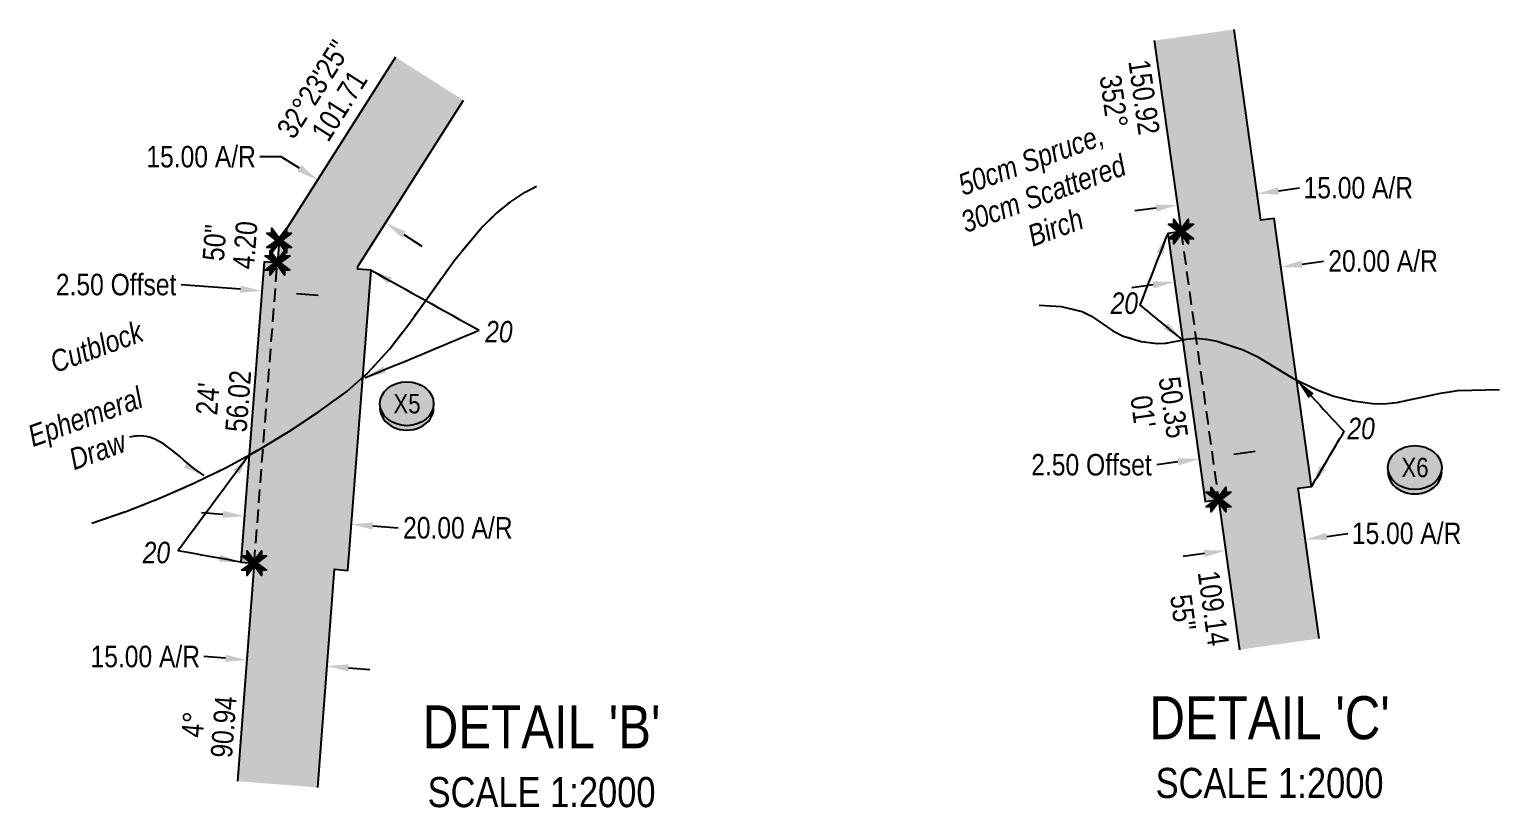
# Model space of a CAD drawing. Extents: x 383520 to 399637, y 6055811 to 6063584.
# Drawn here: x 387882 to 388566, y 6057991 to 6058352 of the extents above; entities that cross this region are included whole.
import ezdxf
from ezdxf.enums import TextEntityAlignment as Align

# ---------------------------------------------------------------- set-up
doc = ezdxf.new("R2010")
doc.units = 0
doc.header["$LTSCALE"] = 5
doc.header["$PDSIZE"] = 0.5
doc.linetypes.add('foc-TOPO-ephemeral', pattern=[6.25, 3.125, -0.625, 0.625, -0.625, 0.625, -0.625])
doc.linetypes.add('foc-TRAV', pattern=[1.875, 1.25, -0.625])
doc.layers.get('Defpoints').update_dxf_attribs({"color": 9})
for name, color, linetype in [('DETAIL-T', 7, 'Continuous'), ('L-BD1', 253, 'Continuous'), ('L-MON', 1, 'Continuous'), ('P-CROSSINGS', 250, 'Continuous'), ('P-PROPOSED', 10, 'Continuous'), ('P-PROPOSED-H', 21, 'Continuous'), ('P-TRAV', 4, 'foc-TRAV'), ('P-TXT', 4, 'Continuous'), ('T-BUSH-T', 110, 'Continuous'), ('T-DRAW', 143, 'foc-TOPO-ephemeral'), ('T-WATER-T', 170, 'Continuous')]:
    doc.layers.add(name, color=color, linetype=linetype)
doc.layers.add('T-TEXT', color=48, linetype='Continuous', lineweight=18)
doc.layers.add('T-TIE-T', color=201, linetype='Continuous', lineweight=18)
doc.styles.add('80CG', font='ARIALN.TTF', dxfattribs={"height": 10})
doc.styles.add('80L', font='ARIALN.TTF', dxfattribs={"height": 10})
doc.styles.add('Crossing', font='ARIALN.TTF', dxfattribs={"height": 10})
doc.styles.add('foc-LtypeFont', font='ARIALN.TTF', dxfattribs={"height": 7.35})
doc.linetypes.add('foc-TOPO-flowdirection-NOLINE', pattern='A,0,[">",foc-LtypeFont,S=0.3,R=0,X=0,Y=-0.945],-20,[">",foc-LtypeFont,S=0.3,R=0,X=0,Y=-0.945],0', length=20)
doc.dimstyles.new('Compass 5 000', dxfattribs={"dimscale": 5, "dimtxt": 9, "dimasz": 2, "dimexe": 0.2, "dimexo": 0.0625, "dimgap": 0.5, "dimtad": 0, "dimtih": 1, "dimtoh": 1, "dimzin": 0, "dimdsep": 46, "dimtxsty": '80CG', "dimcen": 0.1, "dimse1": 1, "dimse2": 1, "dimclrd": 256, "dimclrt": 256, "dimaunit": 1, "dimadec": 4, "dimazin": 0, "dimtfac": 0.06, "dimtofl": 0, "dimtmove": 0, "dimatfit": 1, "dimfxl": 0.2, "dimtolj": 1, "dimtzin": 0, "dimlwd": -1, "dimarcsym": 0})

# ---------------------------------------------------------------- blocks, each defined once
blk = doc.blocks.new('xing2')
h = blk.add_hatch(color=50)
h.dxf.hatch_style = 1
edge = h.paths.add_edge_path()
edge.add_ellipse((0, 0), major_axis=(-12.5, 0), ratio=0.816297, start_angle=0, end_angle=360)
h = blk.add_hatch(color=250)
h.dxf.hatch_style = 1
edge = h.paths.add_edge_path()
edge.add_ellipse((0, -2.05), major_axis=(-12.5, 0), ratio=0.816297, start_angle=0, end_angle=180)
edge.add_line((12.5, -2.05), (12.5, 0))
edge.add_ellipse((0, 0), major_axis=(-12.5, 0), ratio=0.816297, start_angle=0, end_angle=180, ccw=False)
edge.add_line((-12.5, 0), (-12.5, -2.05))
at = {"color": 250}
blk.add_ellipse((0, 0), major_axis=(-12.5, 0), ratio=0.816297, dxfattribs=at)
blk.add_ellipse((0, -2.05), major_axis=(-12.5, 0), ratio=0.816297, start_param=0, end_param=3.141593, dxfattribs=at)
at = {"color": 250, "style": 'Crossing'}
blk.add_attdef('CROSSING', text='', height=9, dxfattribs=at).set_placement((0.09, 0.02), align=Align.MIDDLE_CENTER)
at = {"color": 250, "style": 'Crossing', "flags": 1}
for tag, p in [('OWNER', (0.09, -12.49)), ('DESCRIPTION', (0.09, -25.77)), ('LOCATION', (0.09, -39.3)), ('DWG_REF', (0.09, -52.84))]:
    blk.add_attdef(tag, text='', height=9, dxfattribs=at).set_placement(p, align=Align.MIDDLE_CENTER)
blk = doc.blocks.new('TEMP')
h = blk.add_hatch(color=255)
h.dxf.hatch_style = 1
h.paths.add_polyline_path([(0, 0.25), (-0.67, 1.15), (-0.67, 0.67), (-1.15, 0.67), (-0.25, 0), (-1.15, -0.67), (-0.67, -0.67), (-0.67, -1.15), (0, -0.25), (0.67, -1.15), (0.67, -0.67), (1.15, -0.67), (0.25, 0), (1.15, 0.67), (0.67, 0.67), (0.67, 1.15)])
h.paths.add_polyline_path([(0.57, 0.85), (0.57, 0.57), (0.85, 0.57), (0.08, 0), (0.85, -0.57), (0.57, -0.57), (0.57, -0.85), (0, -0.08), (-0.57, -0.85), (-0.57, -0.57), (-0.85, -0.57), (-0.08, 0), (-0.85, 0.57), (-0.57, 0.57), (-0.57, 0.85), (0, 0.08)], flags=16)
h = blk.add_hatch(color=1)
h.dxf.hatch_style = 1
h.paths.add_polyline_path([(0, 0.08), (-0.57, 0.85), (-0.57, 0.57), (-0.85, 0.57), (-0.08, 0), (-0.85, -0.57), (-0.57, -0.57), (-0.57, -0.85), (0, -0.08), (0.57, -0.85), (0.57, -0.57), (0.85, -0.57), (0.08, 0), (0.85, 0.57), (0.57, 0.57), (0.57, 0.85)])
at = {"color": 1}
for p, q in [((-0.08, 0), (0.08, 0)), ((0, 0.08), (0, -0.08))]:
    blk.add_line(p, q, dxfattribs=at)
at = {"color": 255, "flags": 128}
blk.add_lwpolyline([(-0.25, 0), (-1.15, 0.67), (-0.67, 0.67), (-0.67, 1.15), (0, 0.25), (0.67, 1.15), (0.67, 0.67), (1.15, 0.67), (0.25, 0), (1.15, -0.67), (0.67, -0.67), (0.67, -1.15), (0, -0.25), (-0.67, -1.15), (-0.67, -0.67), (-1.15, -0.67)], close=True, dxfattribs=at)
at = {"color": 1, "flags": 128}
blk.add_lwpolyline([(-0.08, 0), (-0.85, 0.57), (-0.57, 0.57), (-0.57, 0.85), (0, 0.08), (0.57, 0.85), (0.57, 0.57), (0.85, 0.57), (0.08, 0), (0.85, -0.57), (0.57, -0.57), (0.57, -0.85), (0, -0.08), (-0.57, -0.85), (-0.57, -0.57), (-0.85, -0.57)], close=True, dxfattribs=at)
blk = doc.blocks.new('*D62')
at = {"layer": 'Defpoints', "color": 0, "transparency": 16777216}
for p in [(387982.95, 6058063.26), (388020.33, 6058060.37), (387982.65, 6058059.32)]:
    blk.add_point(p, dxfattribs=at)
at = {"layer": 'P-TXT', "transparency": 16777216}
for p, q in [((387972.68, 6058060.09), (387962.71, 6058060.86)), ((388029.99, 6058055.66), (388039.96, 6058054.89))]:
    blk.add_line(p, q, dxfattribs=at)
for points in [[(387972.81, 6058061.75), (387972.55, 6058058.43), (387982.65, 6058059.32)], [(388030.12, 6058057.33), (388029.86, 6058054), (388020.02, 6058056.43)]]:
    blk.add_solid(points, dxfattribs=at)
at = {"layer": 'P-TXT', "transparency": 16777216, "insert": (387935.43, 6058060.86), "char_height": 10, "attachment_point": 5, "style": '80CG'}
blk.add_mtext('\\A1;15.00 A/R', dxfattribs=at)
blk = doc.blocks.new('*D63')
at = {"layer": 'Defpoints', "color": 0, "transparency": 16777216}
for p in [(387982.08, 6058133.14), (388031.91, 6058129.3), (388031.38, 6058122.38)]:
    blk.add_point(p, dxfattribs=at)
at = {"layer": 'P-TXT', "transparency": 16777216}
for p, q in [((387971.58, 6058127), (387961.61, 6058127.77)), ((388041.35, 6058121.61), (388053.12, 6058120.7))]:
    blk.add_line(p, q, dxfattribs=at)
for points in [[(387971.7, 6058128.66), (387971.45, 6058125.34), (387981.55, 6058126.23)], [(388041.48, 6058123.27), (388041.22, 6058119.95), (388031.38, 6058122.38)]]:
    blk.add_solid(points, dxfattribs=at)
at = {"layer": 'P-TXT', "transparency": 16777216, "insert": (388080.86, 6058120.7), "char_height": 10, "attachment_point": 5, "style": '80CG'}
blk.add_mtext('\\A1;20.00 A/R', dxfattribs=at)
blk = doc.blocks.new('*D64')
at = {"layer": 'Defpoints', "color": 0, "transparency": 16777216}
for p in [(388014.85, 6058281.41), (388015.58, 6058282.55), (388046.51, 6058261.33)]:
    blk.add_point(p, dxfattribs=at)
at = {"layer": 'P-TXT', "transparency": 16777216}
for p, q in [((387998.69, 6058293.26), (387988.69, 6058293.26)), ((388007.13, 6058287.9), (387998.69, 6058293.26)), ((388055.67, 6058257.11), (388064.12, 6058251.75))]:
    blk.add_line(p, q, dxfattribs=at)
for points in [[(388008.03, 6058289.31), (388006.24, 6058286.5), (388015.58, 6058282.55)], [(388056.57, 6058258.52), (388054.78, 6058255.7), (388047.23, 6058262.47)]]:
    blk.add_solid(points, dxfattribs=at)
at = {"layer": 'P-TXT', "transparency": 16777216, "insert": (387961.41, 6058293.26), "char_height": 10, "attachment_point": 5, "style": '80CG'}
blk.add_mtext('\\A1;15.00 A/R', dxfattribs=at)
blk = doc.blocks.new('*D65')
at = {"layer": 'Defpoints', "color": 0, "transparency": 16777216}
for p in [(387989.63, 6058230.9), (387980.79, 6058116.37), (387987.01, 6058115.88)]:
    blk.add_point(p, dxfattribs=at)
at = {"layer": 'P-TXT', "transparency": 16777216}
for p, q in [((387979.66, 6058231.67), (387952.18, 6058233.79)), ((388005.83, 6058229.65), (388015.8, 6058228.88))]:
    blk.add_line(p, q, dxfattribs=at)
for points in [[(387979.79, 6058233.33), (387979.53, 6058230.01), (387989.63, 6058230.9)], [(388005.96, 6058231.31), (388005.7, 6058227.99), (387995.86, 6058230.42)]]:
    blk.add_solid(points, dxfattribs=at)
at = {"layer": 'P-TXT', "transparency": 16777216, "insert": (387921.85, 6058233.79), "char_height": 10, "attachment_point": 5, "style": '80CG'}
blk.add_mtext('\\A1;2.50 Offset', dxfattribs=at)
blk = doc.blocks.new('*D68')
at = {"layer": 'Defpoints', "color": 0, "transparency": 16777216}
for p in [(388463.81, 6058242), (388494.32, 6058024.03), (388444.82, 6058017.1)]:
    blk.add_point(p, dxfattribs=at)
at = {"layer": 'P-TXT', "transparency": 16777216}
for p, q in [((388473.71, 6058243.38), (388483.62, 6058244.77)), ((388404.41, 6058233.68), (388394.5, 6058232.3))]:
    blk.add_line(p, q, dxfattribs=at)
for points in [[(388473.48, 6058245.04), (388473.94, 6058241.73), (388463.81, 6058242)], [(388404.18, 6058235.34), (388404.64, 6058232.03), (388414.31, 6058235.07)]]:
    blk.add_solid(points, dxfattribs=at)
at = {"layer": 'P-TXT', "transparency": 16777216, "insert": (388511.35, 6058244.77), "char_height": 10, "attachment_point": 5, "style": '80CG'}
blk.add_mtext('\\A1;20.00 A/R', dxfattribs=at)
blk = doc.blocks.new('*D69')
at = {"layer": 'Defpoints', "color": 0, "transparency": 16777216}
for p in [(388413.43, 6058286.43), (388450.55, 6058291.63), (388452.74, 6058276.03)]:
    blk.add_point(p, dxfattribs=at)
at = {"layer": 'P-TXT', "transparency": 16777216}
for p, q in [((388462.64, 6058277.41), (388472.54, 6058278.8)), ((388405.71, 6058269.44), (388395.81, 6058268.06))]:
    blk.add_line(p, q, dxfattribs=at)
for points in [[(388462.41, 6058279.06), (388462.87, 6058275.76), (388452.74, 6058276.03)], [(388405.48, 6058271.1), (388405.94, 6058267.79), (388415.61, 6058270.83)]]:
    blk.add_solid(points, dxfattribs=at)
at = {"layer": 'P-TXT', "transparency": 16777216, "insert": (388499.83, 6058278.8), "char_height": 10, "attachment_point": 5, "style": '80CG'}
blk.add_mtext('\\A1;15.00 A/R', dxfattribs=at)
blk = doc.blocks.new('*D70')
at = {"layer": 'Defpoints', "color": 0, "transparency": 16777216}
for p in [(388474.79, 6058118.46), (388475.22, 6058115.36), (388437.67, 6058113.27)]:
    blk.add_point(p, dxfattribs=at)
at = {"layer": 'P-TXT', "transparency": 16777216}
for p, q in [((388485.13, 6058116.75), (388495.03, 6058118.14)), ((388428.2, 6058108.78), (388418.29, 6058107.4))]:
    blk.add_line(p, q, dxfattribs=at)
for points in [[(388484.9, 6058118.4), (388485.36, 6058115.1), (388475.22, 6058115.36)], [(388427.97, 6058110.43), (388428.43, 6058107.13), (388438.1, 6058110.17)]]:
    blk.add_solid(points, dxfattribs=at)
at = {"layer": 'P-TXT', "transparency": 16777216, "insert": (388522.31, 6058118.14), "char_height": 10, "attachment_point": 5, "style": '80CG'}
blk.add_mtext('\\A1;15.00 A/R', dxfattribs=at)
blk = doc.blocks.new('*D71')
at = {"layer": 'Defpoints', "color": 0, "transparency": 16777216}
for p in [(388425.83, 6058152.8), (388425.85, 6058152.59), (388432.04, 6058153.46)]:
    blk.add_point(p, dxfattribs=at)
at = {"layer": 'P-TXT', "transparency": 16777216}
for p, q in [((388441.92, 6058155.05), (388451.82, 6058156.43)), ((388415.92, 6058151.41), (388406.02, 6058150.02))]:
    blk.add_line(p, q, dxfattribs=at)
for points in [[(388441.69, 6058156.7), (388442.15, 6058153.4), (388432.01, 6058153.66)], [(388415.69, 6058153.06), (388416.15, 6058149.76), (388425.83, 6058152.8)]]:
    blk.add_solid(points, dxfattribs=at)
at = {"layer": 'P-TXT', "transparency": 16777216, "insert": (388375.69, 6058150.02), "char_height": 10, "attachment_point": 5, "style": '80CG'}
blk.add_mtext('\\A1;2.50 Offset', dxfattribs=at)

msp = doc.modelspace()

# ---------------------------------------------------------------- hatches: boundary and pattern name
at = {"layer": 'P-PROPOSED-H'}
h = msp.add_hatch(color=256, dxfattribs=at)
h.dxf.hatch_style = 1
h.paths.add_polyline_path([(388481.675, 6058069.28), (388471.9, 6058139.122), (388478.087, 6058139.988), (388460.647, 6058264.587), (388454.46, 6058263.721), (388442.037, 6058352.477), (388404.914, 6058347.281), (388417.336, 6058258.525), (388411.149, 6058257.659), (388428.589, 6058133.06), (388434.776, 6058133.926), (388444.551, 6058064.084)])
h = msp.add_hatch(color=256, dxfattribs=at)
h.dxf.hatch_style = 1
h.paths.add_polyline_path([(387978.295, 6058002.931), (388015.669, 6058000.045), (388023.497, 6058101.448), (388029.726, 6058100.967), (388040.501, 6058240.541), (388034.272, 6058241.022), (388034.362, 6058242.183), (388083.452, 6058319.564), (388051.798, 6058339.644), (387997.706, 6058254.378), (387996.898, 6058243.907), (387990.669, 6058244.388), (387979.894, 6058104.814), (387986.123, 6058104.333)])

# ---------------------------------------------------------------- linework, layer by layer
at = {"layer": 'P-PROPOSED', "flags": 128}
for points in [[(388481.675, 6058069.28), (388471.9, 6058139.122), (388478.087, 6058139.988), (388460.647, 6058264.587), (388454.46, 6058263.721), (388442.037, 6058352.477)], [(388404.914, 6058347.281), (388417.336, 6058258.525), (388411.149, 6058257.659), (388428.589, 6058133.06), (388434.776, 6058133.926), (388444.551, 6058064.084)], [(388051.798, 6058339.644), (387997.706, 6058254.378), (387996.898, 6058243.907), (387990.669, 6058244.388), (387979.894, 6058104.814), (387986.123, 6058104.333), (387978.295, 6058002.931)], [(388015.669, 6058000.045), (388023.497, 6058101.448), (388029.726, 6058100.967), (388040.501, 6058240.541), (388034.272, 6058241.022), (388034.362, 6058242.183), (388083.452, 6058319.564)]]:
    msp.add_lwpolyline(points, dxfattribs=at)
at = {"layer": 'P-TRAV', "flags": 128}
for points in [[(388417.336, 6058258.525), (388434.776, 6058133.926)], [(387986.123, 6058104.333), (387996.898, 6058243.907)]]:
    msp.add_lwpolyline(points, dxfattribs=at)
at = {"layer": 'T-DRAW', "flags": 128}
for points in [[(387910.575, 6058122.862), (387926.904, 6058128.537), (387942.802, 6058134.78), (387958.271, 6058141.592), (387973.31, 6058148.971), (387987.918, 6058156.919), (388002.097, 6058165.436), (388015.846, 6058174.52), (388029.165, 6058184.173), (388039.027, 6058192.787), (388049.011, 6058203.822), (388058.008, 6058215.494), (388079.402, 6058245.38), (388091.513, 6058259.935), (388098.317, 6058266.642), (388105.14, 6058272.234), (388112.105, 6058276.813), (388117.527, 6058279.54)], [(388351.296, 6058224.288), (388361.616, 6058223.64), (388371.318, 6058221.256), (388375.648, 6058219.196), (388385.647, 6058212.346), (388390.491, 6058209.899), (388398.812, 6058207.442), (388406.464, 6058206.386), (388410.374, 6058206.603), (388419.924, 6058208.535), (388424.25, 6058208.877), (388429.001, 6058208.461), (388434.144, 6058207.459), (388446.227, 6058203.552), (388452.789, 6058200.377), (388469.421, 6058190.325), (388480.686, 6058184.889), (388488.509, 6058181.94), (388497.452, 6058179.732), (388506.464, 6058178.484), (388511.776, 6058178.406), (388517.686, 6058179.025), (388538.035, 6058183.429), (388545.973, 6058184.571), (388565.568, 6058185.13)]]:
    msp.add_lwpolyline(points, dxfattribs=at)
at = {"layer": 'T-DRAW', "linetype": 'foc-TOPO-flowdirection-NOLINE', "flags": 128}
for points in [[(387910.575, 6058122.862), (387926.904, 6058128.537), (387942.802, 6058134.78), (387958.271, 6058141.592), (387973.31, 6058148.971), (387987.918, 6058156.919), (388002.097, 6058165.436), (388015.846, 6058174.52), (388029.165, 6058184.173), (388039.027, 6058192.787), (388049.011, 6058203.822), (388058.008, 6058215.494), (388079.402, 6058245.38), (388091.513, 6058259.935), (388098.317, 6058266.642), (388105.14, 6058272.234), (388112.105, 6058276.813), (388114.816, 6058278.176)], [(388351.296, 6058224.288), (388361.616, 6058223.64), (388371.318, 6058221.256), (388375.648, 6058219.196), (388385.647, 6058212.346), (388390.491, 6058209.899), (388398.812, 6058207.442), (388406.464, 6058206.386), (388410.374, 6058206.603), (388419.924, 6058208.535), (388424.25, 6058208.877), (388429.001, 6058208.461), (388434.144, 6058207.459), (388446.227, 6058203.552), (388452.789, 6058200.377), (388469.421, 6058190.325), (388480.686, 6058184.889), (388488.509, 6058181.94), (388497.452, 6058179.732), (388506.464, 6058178.484), (388511.776, 6058178.406), (388517.686, 6058179.025), (388538.035, 6058183.429), (388545.973, 6058184.571), (388565.568, 6058185.13)]]:
    msp.add_lwpolyline(points, dxfattribs=at)

# ---------------------------------------------------------------- block references
at = {"layer": 'L-MON', "xscale": 4.998073099999999, "yscale": 4.998073099999999, "zscale": 4.998073099999999}
for p in [(387997.706, 6058254.378), (388417.336, 6058258.525), (387996.898, 6058243.907), (388434.776, 6058133.926), (387986.123, 6058104.333)]:
    msp.add_blockref('TEMP', p, dxfattribs=at)
at = {"layer": 'P-CROSSINGS', "xscale": 0.99961462, "yscale": 0.99961462, "zscale": 0.99961462}
for p, values in [((388057.105, 6058178.44), {'CROSSING': 'X5'}), ((388526.124, 6058148.781), {'CROSSING': 'X6'})]:
    msp.add_blockref('xing2', p, dxfattribs=at).add_auto_attribs(values)

# ---------------------------------------------------------------- texts
at = {"layer": 'DETAIL-T', "color": 3, "char_height": 19.99229, "width": 217.02447, "attachment_point": 5, "style": '80CG'}
for s, insert in [("\\pxqc;DETAIL 'C'\\P{\\H0.7x;SCALE 1:2000}", (388458.544, 6058018.685)), ("\\pxqc;DETAIL 'B'\\P{\\H0.7x;SCALE 1:2000}", (388119.82, 6058014.435))]:
    msp.add_mtext(s, dxfattribs=dict(at, insert=insert))
at = {"layer": 'L-BD1', "style": '80L'}
for s, rotation, p in [('32°23\'25"', 57.609357, (388013.666, 6058324.703)), ('150.92', 277.967651, (388400.184, 6058321)), ('101.71', 57.609357, (388025.695, 6058317.072)), ('352°', 277.967651, (388386.077, 6058319.025)), ('50"', 85.585593, (387967.633, 6058253.264)), ('4.20', 85.585593, (387981.836, 6058252.168)), ('56.02', 85.585593, (387978.65, 6058179.616)), ('50.35', 277.967651, (388413.812, 6058176.735)), ("24'", 85.585593, (387964.448, 6058180.713)), ('109.14', 277.967651, (388432.449, 6058083.35)), ('55"', 277.967651, (388418.342, 6058081.375)), ('90.94', 85.585593, (387971.864, 6058028.191)), ('4°', 85.585593, (387957.662, 6058029.287))]:
    msp.add_text(s, height=9.9961, rotation=rotation, dxfattribs=at).set_placement(p, align=Align.MIDDLE_CENTER)
at = {"layer": 'L-BD1', "insert": (388404.649, 6058175.49), "char_height": 9.9961, "width": 59.52299, "attachment_point": 2, "rotation": 277.967651, "style": '80L'}
msp.add_mtext("01'", dxfattribs=at)
at = {"layer": 'T-BUSH-T', "insert": (388303.138, 6058281.006), "char_height": 9.99615, "attachment_point": 1, "rotation": 20.000008, "style": '80L'}
msp.add_mtext_dynamic_manual_height_columns('\\pxqc;{\\fArial Narrow|b0|i1|c0|p34;50cm Spruce, 30cm Scattered Birch}', width=90.77737, gutter_width=49.961, heights=[0], dxfattribs=at)
at = {"layer": 'T-TEXT', "insert": (387868.33, 6058194.113), "char_height": 9.99615, "attachment_point": 1, "rotation": 20.000008, "style": '80L'}
msp.add_mtext_dynamic_manual_height_columns('\\pxqc;{\\fArial Narrow|b0|i1|c0|p34;Cutblock}', width=90.77737, gutter_width=49.961, heights=[0], dxfattribs=at)
at = {"layer": 'T-TIE-T', "char_height": 9.99615, "attachment_point": 1, "style": '80L'}
for insert in [(388384.601, 6058230.19), (388093.586, 6058216.922), (388494.762, 6058171.94), (387934.234, 6058114.262)]:
    msp.add_mtext_dynamic_manual_height_columns('{\\fArial Narrow|b0|i1|c0|p34;20}', width=11.85455, gutter_width=49.981, heights=[0], dxfattribs=dict(at, insert=insert))
at = {"layer": 'T-WATER-T', "insert": (387879.48, 6058167.54), "char_height": 9.99615, "attachment_point": 1, "rotation": 20.000008, "style": '80L'}
msp.add_mtext_dynamic_manual_height_columns('\\pxqc;{\\fArial Narrow|b0|i1|c0|p34;Ephemeral Draw}', width=55.93681, gutter_width=49.961, heights=[0], dxfattribs=at)

# ---------------------------------------------------------------- dimensions: what is measured, and where the dimension line sits
at = {"layer": 'P-TXT', "color": 5}
for p1, p2, distance, text, picture, middle in [((388046.507, 6058261.327), (388014.853, 6058281.408), -1.35, '15.00 A/R', '*D64', (387961.407, 6058293.261)), ((388413.43, 6058286.432), (388450.554, 6058291.628), -15.753, '15.00 A/R', '*D69', (388499.826, 6058278.799)), ((388432.042, 6058153.457), (388425.855, 6058152.591), -0.207, '2.50 Offset', '*D71', (388375.685, 6058150.024)), ((388437.667, 6058113.268), (388474.791, 6058118.464), -3.131, '15.00 A/R', '*D70', (388522.314, 6058118.136)), ((388020.326, 6058060.375), (387982.952, 6058063.26), 3.953, '15.00 A/R', '*D62', (387935.426, 6058060.858))]:
    dim = msp.add_aligned_dim(p1=p1, p2=p2, distance=distance, text=text, dimstyle='Compass 5 000', override={"dimadec": 3}, dxfattribs=at)
    dim.commit()
    dim.dimension.update_dxf_attribs({"geometry": picture, "text_midpoint": middle})
at = {"layer": 'P-TXT'}
dim = msp.add_linear_dim(base=(388463.809, 6058241.999), p1=(388444.818, 6058017.104), p2=(388494.317, 6058024.032), angle=7.967651, text='20.00 A/R', dimstyle='Compass 5 000', override={"dimadec": 3}, dxfattribs=at)
dim.commit()
dim.dimension.update_dxf_attribs({"geometry": '*D68', "text_midpoint": (388511.351, 6058244.771), "dimtype": 161})
at = {"layer": 'P-TXT', "color": 5}
for base, p1, p2, angle, text, picture, middle in [((387989.627, 6058230.897), (387987.015, 6058115.885), (387980.786, 6058116.365), 175.585593, '2.50 Offset', '*D65', (387921.846, 6058233.788)), ((388031.379, 6058122.381), (387982.081, 6058133.145), (388031.913, 6058129.298), 355.585593, '20.00 A/R', '*D63', (388080.859, 6058120.703))]:
    dim = msp.add_linear_dim(base=base, p1=p1, p2=p2, angle=angle, text=text, dimstyle='Compass 5 000', override={"dimadec": 3}, dxfattribs=at)
    dim.commit()
    dim.dimension.update_dxf_attribs({"geometry": picture, "text_midpoint": middle, "dimtype": 161})

# ---------------------------------------------------------------- leaders
at = {"layer": 'T-TIE-T', "path_type": 1}
for points in [[(388411.149, 6058257.659), (388398.223, 6058224.484)], [(388040.501, 6058240.541), (388090.787, 6058212.582)], [(388418.077, 6058208.161), (388398.223, 6058224.484)], [(388037.571, 6058190.454), (388090.787, 6058212.582)], [(388471.159, 6058189.486), (388493.19, 6058165.459)], [(388478.087, 6058139.988), (388493.19, 6058165.459)], [(387983.741, 6058154.647), (387950.6, 6058110.087)], [(387979.894, 6058104.814), (387950.6, 6058110.087)]]:
    msp.add_leader(points, dimstyle='Compass 5 000', override={"dimgap": 0.5, "dimtad": 0, "dimadec": 3}, dxfattribs=at)
at = {"layer": 'T-WATER-T', "path_type": 1}
msp.add_leader([(387962.871, 6058145.066), (387931.465, 6058163.429), (387928.063, 6058162.906)], dimstyle='Compass 5 000', override={"dimgap": 0.5, "dimtad": 0, "dimadec": 3}, dxfattribs=at)

doc.saveas('drawing.dxf')
